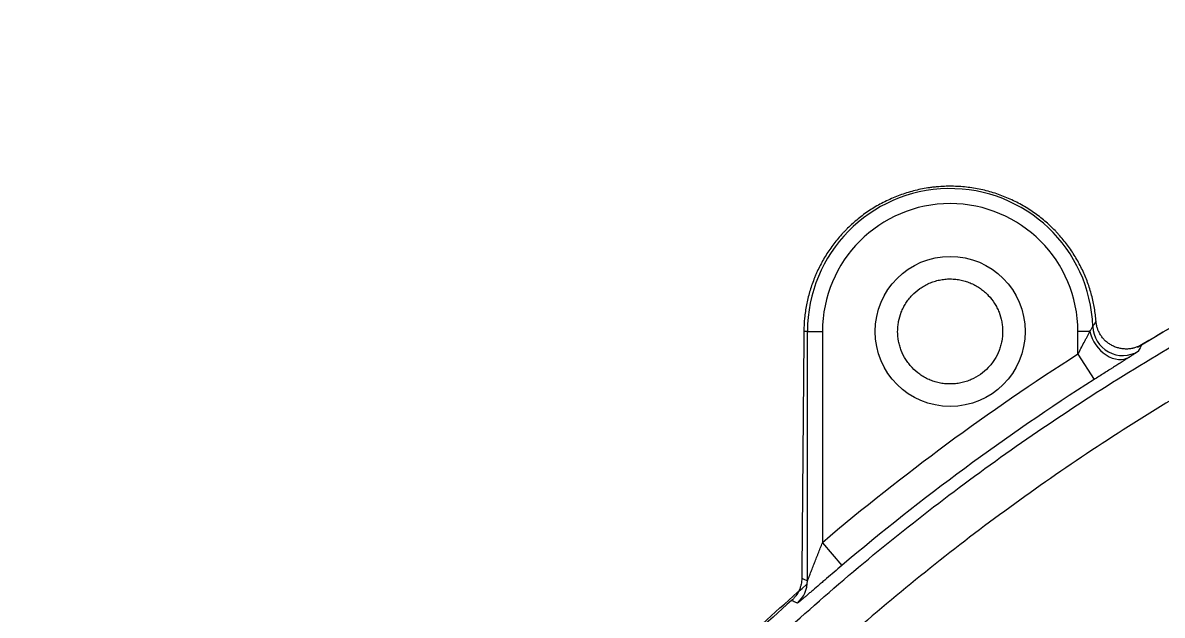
# Model space of a CAD drawing. Extents: x 86520 to 160660, y -2551 to 2752.
# Drawn here: x 89817.28 to 89855.26, y 2338.18 to 2357.92 of the extents above; entities that cross this region are included whole.
import ezdxf

# ---------------------------------------------------------------- set-up
doc = ezdxf.new("R2010")
doc.units = 0
doc.header["$LTSCALE"] = 10
doc.header["$MEASUREMENT"] = 0
doc.layers.add('1', color=7, linetype='CONTINUOUS')

msp = doc.modelspace()

# ---------------------------------------------------------------- linework, layer by layer
at = {"layer": '1', "color": 7, "linetype": 'CONTINUOUS'}
for p, q in [((89843.4361, 2347.6349), (89843.3176, 2347.6349)), ((89843.4361, 2339.3307), (89843.4361, 2347.6349)), ((89843.4361, 2347.6349), (89843.936, 2347.6349)), ((89843.936, 2347.6349), (89843.936, 2340.599)), ((89852.4534, 2346.8734), (89852.4534, 2347.6349)), ((89852.8533, 2347.6349), (89852.4534, 2347.6349)), ((89852.4534, 2346.8734), (89852.9906, 2346.0301)), ((89843.936, 2340.599), (89844.5821, 2339.8359))]:
    msp.add_line(p, q, dxfattribs=at)
msp.add_circle((89848.1947, 2347.6349), 2.5, dxfattribs=at)
for centre, radius, start, end in [((89848.1947, 2347.6349), 4.7586, 1.97416, 180), ((89848.1947, 2347.6349), 4.2587, 0, 180), ((89894.5135, 2280.8587), 78.2751, 122.502546, 130.251993), ((89894.5135, 2280.8587), 77.2752, 122.502546, 130.251993)]:
    msp.add_arc(centre, radius, start, end, dxfattribs=at)
for centre, major_axis, ratio, start_param, end_param in [((89853.9497, 2347.8333), (0.8795, -0.4758), 0.999405, 3.6721934, 5.7525846), ((89849.3852, 2175.9454), (0, -387.7003), 0.017455, 4.2536242, 4.2771377), ((89853.6532, 2347.6349), (0.5386, -0.8426), 0.74683, 4.2670221, 6.2569387), ((89842.4362, 2339.3307), (-0.4092, -0.9124), 0.999817, 1.1492751, 1.9923175)]:
    msp.add_ellipse(centre, major_axis=major_axis, ratio=ratio, start_param=start_param, end_param=end_param, dxfattribs=at)
for points, knots in [([(89888.0319, 2357.9168), (89886.5302, 2357.7917), (89885.0418, 2357.6239), (89882.0906, 2357.2057), (89880.6278, 2356.9554), (89877.7271, 2356.374), (89874.8514, 2355.7119), (89870.6114, 2354.4793), (89867.8335, 2353.4984), (89866.1125, 2352.8351), (89865.7691, 2352.7), (89865.0838, 2352.4246), (89864.7418, 2352.2844), (89863.7185, 2351.8562), (89863.0419, 2351.5617), (89861.0287, 2350.6513), (89859.7086, 2350.0086), (89857.1115, 2348.6525), (89855.8346, 2347.9392), (89854.5789, 2347.1907)], [0, 0, 0, 0, 0.125, 0.125, 0.25, 0.25, 0.375, 0.5, 0.625, 0.625, 0.65625, 0.65625, 0.6875, 0.6875, 0.75, 0.75, 0.875, 0.875, 1, 1, 1, 1]), ([(89817.2768, 2280.8587), (89817.2997, 2282.7368), (89817.3912, 2284.6024), (89817.707, 2288.3087), (89817.9313, 2290.1494), (89818.2393, 2292.092), (89818.2669, 2292.2633), (89818.295, 2292.4345), (89818.3139, 2292.5486), (89818.3234, 2292.6057), (89818.3713, 2292.8913), (89818.4898, 2293.5795), (89818.6192, 2294.276), (89818.8929, 2295.68), (89819.0956, 2296.6306), (89819.5454, 2298.56), (89819.7925, 2299.5388), (89820.2, 2301.0277), (89820.3419, 2301.5274), (89820.5273, 2302.1564), (89820.5648, 2302.2824), (89820.6405, 2302.5344), (89820.755, 2302.9124), (89820.8727, 2303.2906), (89821.272, 2304.5515), (89821.614, 2305.5612), (89822.3446, 2307.5806), (89822.7332, 2308.5903), (89823.5585, 2310.6083), (89823.9954, 2311.6165), (89824.919, 2313.6297), (89825.4059, 2314.6347), (89826.1752, 2316.1388), (89826.5696, 2316.8899), (89826.979, 2317.6395), (89827.1862, 2318.014), (89827.2557, 2318.1389), (89827.3954, 2318.3881), (89828.0268, 2319.5076), (89828.6846, 2320.6095), (89829.8954, 2322.5408), (89830.5215, 2323.4926), (89831.4916, 2324.8992), (89831.9844, 2325.5972), (89832.5728, 2326.4023), (89832.8279, 2326.7454), (89832.9986, 2326.9737), (89833.0842, 2327.0876), (89833.8581, 2328.1107), (89835.2744, 2329.899), (89837.5203, 2332.4897), (89839.0994, 2334.1549), (89840.1122, 2335.176), (89840.3161, 2335.3793), (89840.6239, 2335.6827), (89840.7268, 2335.7836), (89840.9332, 2335.9848), (89841.4502, 2336.486), (89841.9733, 2336.979), (89843.24, 2338.1463), (89844.9593, 2339.6609), (89847.6279, 2341.8085), (89850.3856, 2343.8327), (89853.2323, 2345.7336), (89856.1685, 2347.5105), (89858.1862, 2348.6117), (89859.3384, 2349.2071), (89859.4667, 2349.273), (89859.7234, 2349.4039), (89860.109, 2349.599), (89861.0115, 2350.0464), (89861.7899, 2350.416), (89863.3531, 2351.1369), (89865.4544, 2352.0495), (89868.6569, 2353.2738), (89871.9098, 2354.3539), (89875.2132, 2355.2897), (89877.4495, 2355.8164), (89878.5762, 2356.0551)], [0, 0, 0, 0, 0.0625, 0.0625, 0.125, 0.125, 0.1289062, 0.1308594, 0.1308594, 0.1328125, 0.1328125, 0.140625, 0.15625, 0.15625, 0.1875, 0.1875, 0.21875, 0.21875, 0.234375, 0.234375, 0.2382812, 0.2382812, 0.2421875, 0.25, 0.25, 0.28125, 0.28125, 0.3125, 0.3125, 0.34375, 0.34375, 0.375, 0.375, 0.390625, 0.3984375, 0.3984375, 0.4023438, 0.4023438, 0.40625, 0.4375, 0.4375, 0.46875, 0.46875, 0.484375, 0.4921875, 0.4960938, 0.4960938, 0.5, 0.5, 0.53125, 0.5625, 0.59375, 0.59375, 0.6015625, 0.6015625, 0.6054688, 0.6054688, 0.609375, 0.625, 0.625, 0.65625, 0.6875, 0.71875, 0.75, 0.78125, 0.8125, 0.8125, 0.8164063, 0.8164063, 0.8203125, 0.828125, 0.84375, 0.84375, 0.875, 0.90625, 0.9375, 0.96875, 1, 1, 1, 1]), ([(89878.4117, 2354.4685), (89877.316, 2354.2285), (89875.1412, 2353.7008), (89871.9287, 2352.7684), (89868.7655, 2351.696), (89865.6516, 2350.484), (89863.6086, 2349.5826), (89862.0888, 2348.8711), (89861.332, 2348.5065), (89860.5799, 2348.1285), (89860.2047, 2347.9372), (89860.0797, 2347.8731), (89859.8302, 2347.7442), (89858.7095, 2347.1612), (89856.6281, 2346.0109), (89853.7773, 2344.2658), (89851.013, 2342.4009), (89848.335, 2340.4168), (89845.7434, 2338.3132), (89844.0737, 2336.8307), (89842.8434, 2335.6884), (89842.437, 2335.3025), (89841.8329, 2334.7161), (89841.6325, 2334.5192), (89841.234, 2334.1237), (89840.2439, 2333.1297), (89838.5147, 2331.2942), (89837.0526, 2329.5971), (89835.9842, 2328.2997), (89835.457, 2327.6449), (89834.8544, 2326.8702), (89834.5561, 2326.4801), (89834.4078, 2326.2844), (89834.3338, 2326.1863), (89834.2969, 2326.1373), (89834.2784, 2326.1128), (89834.2692, 2326.1005), (89834.2652, 2326.0952), (89834.2626, 2326.0917), (89834.2613, 2326.09), (89834.26, 2326.0882)], [0, 0, 0, 0, 0.0625, 0.125, 0.1875, 0.25, 0.3125, 0.3125, 0.34375, 0.359375, 0.359375, 0.3671875, 0.3671875, 0.375, 0.4375, 0.5, 0.5625, 0.625, 0.6875, 0.75, 0.75, 0.78125, 0.78125, 0.796875, 0.796875, 0.8125, 0.875, 0.9375, 0.9375, 0.96875, 0.984375, 0.9921875, 0.9960937, 0.9980469, 0.9990234, 0.9995117, 0.9997559, 0.9998779, 0.9998779, 1, 1, 1, 1]), ([(89853.058, 2347.9648), (89853.0466, 2348.114), (89853.0104, 2348.4093), (89852.9166, 2348.8434), (89852.8277, 2349.1269), (89852.7253, 2349.4074), (89852.6674, 2349.5462), (89852.5374, 2349.8206), (89852.3951, 2350.0879), (89852.2283, 2350.3414), (89852.049, 2350.5878), (89851.9531, 2350.7075), (89851.825, 2350.8525), (89851.799, 2350.8812), (89851.7461, 2350.9383), (89851.7193, 2350.9666), (89851.6377, 2351.0505), (89851.582, 2351.1051), (89851.4112, 2351.2648), (89851.2922, 2351.3658), (89851.0438, 2351.5568), (89850.9143, 2351.6468), (89850.712, 2351.7733), (89850.6432, 2351.814), (89850.5028, 2351.8924), (89850.4317, 2351.9298), (89850.216, 2352.0367), (89850.0689, 2352.1007), (89849.768, 2352.2144), (89849.6143, 2352.264), (89849.3784, 2352.3272), (89849.2989, 2352.3464), (89849.1382, 2352.3809), (89849.0576, 2352.396), (89848.8157, 2352.4354), (89848.4919, 2352.4714), (89848.1659, 2352.475), (89847.9205, 2352.4653), (89847.8385, 2352.46), (89847.7154, 2352.4489), (89847.6743, 2352.4446), (89847.5926, 2352.4352), (89847.5519, 2352.4299), (89847.3495, 2352.4013), (89847.1901, 2352.3705), (89846.8766, 2352.2936), (89846.7224, 2352.2476), (89846.4191, 2352.1405), (89846.2699, 2352.0794), (89845.9769, 2351.9419), (89845.8359, 2351.8669), (89845.5642, 2351.7053), (89845.4335, 2351.6186), (89845.1821, 2351.4339), (89845.0613, 2351.336), (89844.8875, 2351.1807), (89844.8024, 2351.101), (89844.7201, 2351.0181), (89844.6659, 2350.9622), (89844.639, 2350.9338), (89844.5072, 2350.7912), (89844.4086, 2350.6735), (89844.224, 2350.4314), (89844.138, 2350.307), (89843.9785, 2350.0517), (89843.9049, 2349.9208), (89843.8037, 2349.7195), (89843.7554, 2349.6177), (89843.7105, 2349.514), (89843.6814, 2349.4444), (89843.6672, 2349.4094), (89843.5984, 2349.2339), (89843.5504, 2349.0923), (89843.4679, 2348.8068), (89843.3989, 2348.5191), (89843.3562, 2348.227), (89843.3268, 2347.9326), (89843.3188, 2347.7844), (89843.3176, 2347.6349)], [0, 0, 0, 0, 0.03125, 0.0625, 0.09375, 0.09375, 0.125, 0.125, 0.15625, 0.1875, 0.1875, 0.21875, 0.21875, 0.2265625, 0.2265625, 0.234375, 0.234375, 0.25, 0.25, 0.28125, 0.28125, 0.3125, 0.3125, 0.328125, 0.328125, 0.34375, 0.34375, 0.375, 0.375, 0.40625, 0.40625, 0.421875, 0.421875, 0.4375, 0.4375, 0.46875, 0.5, 0.5, 0.515625, 0.515625, 0.5234375, 0.5234375, 0.53125, 0.53125, 0.5625, 0.5625, 0.59375, 0.59375, 0.625, 0.625, 0.65625, 0.65625, 0.6875, 0.6875, 0.71875, 0.71875, 0.734375, 0.7421875, 0.7421875, 0.75, 0.75, 0.78125, 0.78125, 0.8125, 0.8125, 0.84375, 0.84375, 0.859375, 0.8671875, 0.8671875, 0.875, 0.875, 0.90625, 0.90625, 0.9375, 0.96875, 0.96875, 1, 1, 1, 1]), ([(89848.1947, 2345.8849), (89848.2559, 2345.8849), (89848.3165, 2345.8881), (89848.4366, 2345.9007), (89848.5554, 2345.9194), (89848.6719, 2345.9502), (89848.7872, 2345.9872), (89848.8432, 2346.0084), (89849.0062, 2346.08), (89849.1086, 2346.1379), (89849.3009, 2346.2738), (89849.3877, 2346.3496), (89849.5052, 2346.4738), (89849.5423, 2346.517), (89849.5946, 2346.5844), (89849.6115, 2346.6073), (89849.6439, 2346.6535), (89849.6594, 2346.6769), (89849.7341, 2346.7952), (89849.7839, 2346.894), (89849.8343, 2347.0225), (89849.8437, 2347.0485), (89849.8614, 2347.1009), (89849.8697, 2347.1272), (89849.8923, 2347.2064), (89849.9048, 2347.2595), (89849.9348, 2347.4197), (89849.9448, 2347.5277), (89849.9447, 2347.6641), (89849.944, 2347.6915), (89849.9414, 2347.746), (89849.9394, 2347.7732), (89849.9317, 2347.8544), (89849.9241, 2347.908), (89849.8938, 2348.0677), (89849.8638, 2348.1724), (89849.8133, 2348.3009), (89849.8025, 2348.3265), (89849.7797, 2348.3772), (89849.7678, 2348.4022), (89849.7302, 2348.4762), (89849.7029, 2348.5243), (89849.6139, 2348.6649), (89849.5454, 2348.7535), (89849.4471, 2348.8575), (89849.4268, 2348.878), (89849.3852, 2348.9179), (89849.3639, 2348.9373), (89849.2988, 2348.9939), (89849.2082, 2349.0651), (89849.1102, 2349.1275), (89849.0084, 2349.1854), (89848.9555, 2349.212), (89848.8457, 2349.2605), (89848.7898, 2349.2817), (89848.6762, 2349.3185), (89848.6185, 2349.3339), (89848.5012, 2349.3589), (89848.4416, 2349.3685), (89848.3509, 2349.3782), (89848.3203, 2349.3807), (89848.2593, 2349.384), (89848.2289, 2349.3849), (89848.138, 2349.3851), (89848.0174, 2349.3791), (89847.8979, 2349.3607), (89847.8088, 2349.3421), (89847.7791, 2349.3351), (89847.7205, 2349.3198), (89847.6916, 2349.3113), (89847.6059, 2349.284), (89847.4944, 2349.242), (89847.3883, 2349.1892), (89847.3107, 2349.1455), (89847.2852, 2349.1303), (89847.2354, 2349.0989), (89847.211, 2349.0826), (89847.0919, 2348.9987), (89847.0049, 2348.9233), (89846.906, 2348.8193), (89846.8868, 2348.798), (89846.8496, 2348.7547), (89846.8316, 2348.7328), (89846.7795, 2348.666), (89846.715, 2348.5743), (89846.6599, 2348.4776), (89846.6222, 2348.4033), (89846.6101, 2348.3782), (89846.5873, 2348.3274), (89846.5765, 2348.3019), (89846.5259, 2348.1734), (89846.4958, 2348.0685), (89846.4653, 2347.9082), (89846.4576, 2347.8542), (89846.4499, 2347.7726), (89846.448, 2347.7452), (89846.4454, 2347.6906), (89846.4447, 2347.6634), (89846.4446, 2347.5275), (89846.4546, 2347.4197), (89846.4846, 2347.2593), (89846.4972, 2347.206), (89846.5199, 2347.1265), (89846.5282, 2347.1001), (89846.5459, 2347.0478), (89846.5554, 2347.0219), (89846.6056, 2346.8938), (89846.6552, 2346.7953), (89846.7445, 2346.6539), (89846.7767, 2346.6078), (89846.829, 2346.5403), (89846.8471, 2346.5181), (89846.8843, 2346.4747), (89846.9033, 2346.4535), (89847.0013, 2346.3499), (89847.0876, 2346.2746), (89847.2299, 2346.1738), (89847.2794, 2346.1422), (89847.3831, 2346.0834), (89847.4893, 2346.0301), (89847.6003, 2345.9879), (89847.7138, 2345.9513), (89847.7717, 2345.9357), (89847.8606, 2345.9169), (89847.8907, 2345.9113), (89847.951, 2345.9017), (89848.0115, 2345.8938), (89848.0876, 2345.8878), (89848.1334, 2345.8859), (89848.164, 2345.8851), (89848.1794, 2345.8849), (89848.1947, 2345.8849)], [0, 0, 0, 0, 0.015625, 0.015625, 0.03125, 0.046875, 0.046875, 0.0625, 0.0625, 0.09375, 0.09375, 0.125, 0.125, 0.140625, 0.140625, 0.1484375, 0.1484375, 0.15625, 0.15625, 0.1875, 0.1875, 0.1953125, 0.1953125, 0.203125, 0.203125, 0.21875, 0.21875, 0.25, 0.25, 0.2578125, 0.2578125, 0.265625, 0.265625, 0.28125, 0.28125, 0.3125, 0.3125, 0.3203125, 0.3203125, 0.328125, 0.328125, 0.34375, 0.34375, 0.375, 0.375, 0.3828125, 0.3828125, 0.390625, 0.390625, 0.40625, 0.421875, 0.421875, 0.4375, 0.4375, 0.453125, 0.453125, 0.46875, 0.46875, 0.484375, 0.484375, 0.4921875, 0.4921875, 0.5, 0.5, 0.515625, 0.53125, 0.53125, 0.5390625, 0.5390625, 0.546875, 0.546875, 0.5625, 0.578125, 0.578125, 0.5859375, 0.5859375, 0.59375, 0.59375, 0.625, 0.625, 0.6328125, 0.6328125, 0.640625, 0.640625, 0.65625, 0.671875, 0.671875, 0.6796875, 0.6796875, 0.6875, 0.6875, 0.71875, 0.71875, 0.734375, 0.734375, 0.7421875, 0.7421875, 0.75, 0.75, 0.78125, 0.78125, 0.796875, 0.796875, 0.8046875, 0.8046875, 0.8125, 0.8125, 0.84375, 0.84375, 0.859375, 0.859375, 0.8671875, 0.8671875, 0.875, 0.875, 0.90625, 0.90625, 0.921875, 0.921875, 0.9375, 0.953125, 0.953125, 0.96875, 0.96875, 0.9765625, 0.9765625, 0.984375, 0.9921875, 0.9960937, 0.9960937, 1, 1, 1, 1]), ([(89852.8533, 2347.6349), (89852.8662, 2347.656), (89852.8784, 2347.6759), (89852.8953, 2347.7036), (89852.9007, 2347.7124), (89852.9109, 2347.7292), (89852.9158, 2347.7372), (89852.9247, 2347.7521), (89852.9288, 2347.7589), (89852.936, 2347.7712), (89852.9391, 2347.7766), (89852.9443, 2347.7858), (89852.9464, 2347.7897), (89852.9494, 2347.7957), (89852.9503, 2347.7978), (89852.9505, 2347.7989)], [0, 0, 0, 0, 0.25, 0.25, 0.375, 0.375, 0.5, 0.5, 0.625, 0.625, 0.75, 0.75, 0.875, 0.875, 1, 1, 1, 1]), ([(89854.5789, 2347.1907), (89854.5415, 2347.1685), (89854.5026, 2347.1487), (89854.422, 2347.1142), (89854.3804, 2347.0994), (89854.3264, 2347.0843), (89854.3155, 2347.0815), (89854.2935, 2347.0761), (89854.2824, 2347.0736), (89854.2492, 2347.0667), (89854.227, 2347.0628), (89854.1601, 2347.0535), (89854.1152, 2347.0502), (89854.0474, 2347.0498), (89854.0248, 2347.0505), (89853.9906, 2347.0526), (89853.9792, 2347.0534), (89853.9565, 2347.0556), (89853.9001, 2347.0619), (89853.8452, 2347.0728), (89853.7806, 2347.0899), (89853.7594, 2347.0963), (89853.7172, 2347.1105), (89853.6964, 2347.1183), (89853.6348, 2347.1436), (89853.5957, 2347.1628), (89853.5209, 2347.2055), (89853.4853, 2347.229), (89853.4344, 2347.2673), (89853.4178, 2347.2806), (89853.3858, 2347.3079), (89853.3704, 2347.322), (89853.3259, 2347.3652), (89853.2984, 2347.3954), (89853.2603, 2347.4427), (89853.2481, 2347.4588), (89853.2247, 2347.4917), (89853.2135, 2347.5085), (89853.1818, 2347.5595), (89853.163, 2347.5943), (89853.1299, 2347.6652), (89853.1156, 2347.7013), (89853.0975, 2347.7565), (89853.092, 2347.7751), (89853.0821, 2347.8126), (89853.0777, 2347.8315), (89853.0663, 2347.8883), (89853.061, 2347.9264), (89853.058, 2347.9648)], [0, 0, 0, 0, 0.0625, 0.0625, 0.125, 0.125, 0.140625, 0.140625, 0.15625, 0.15625, 0.1875, 0.1875, 0.25, 0.25, 0.28125, 0.28125, 0.296875, 0.296875, 0.3125, 0.375, 0.375, 0.40625, 0.40625, 0.4375, 0.4375, 0.5, 0.5, 0.5625, 0.5625, 0.59375, 0.59375, 0.625, 0.625, 0.6875, 0.6875, 0.71875, 0.71875, 0.75, 0.75, 0.8125, 0.8125, 0.875, 0.875, 0.90625, 0.90625, 0.9375, 0.9375, 1, 1, 1, 1]), ([(89852.4534, 2346.8734), (89852.488, 2346.9395), (89852.5225, 2347.0053), (89852.5912, 2347.1362), (89852.6254, 2347.2013), (89852.6765, 2347.2983), (89852.6934, 2347.3304), (89852.7267, 2347.3938), (89852.7432, 2347.4251), (89852.7757, 2347.4869), (89852.7917, 2347.5173), (89852.8231, 2347.5772), (89852.8386, 2347.6066), (89852.8533, 2347.6349)], [0, 0, 0, 0, 0.25, 0.25, 0.5, 0.5, 0.625, 0.625, 0.75, 0.75, 0.875, 0.875, 1, 1, 1, 1]), ([(89854.4677, 2346.9781), (89854.4664, 2346.9757), (89854.4588, 2346.9694), (89854.4386, 2346.9548), (89854.4304, 2346.949), (89854.4158, 2346.939), (89854.4105, 2346.9354), (89854.3993, 2346.9278), (89854.3933, 2346.9238), (89854.3616, 2346.9026), (89854.331, 2346.8826), (89854.2603, 2346.8367), (89854.2201, 2346.8109), (89854.1751, 2346.7821)], [0, 0, 0, 0, 0.25, 0.25, 0.375, 0.375, 0.4375, 0.4375, 0.5, 0.5, 0.75, 0.75, 1, 1, 1, 1]), ([(89854.1751, 2346.7821), (89854.1566, 2346.7703), (89854.1375, 2346.7581), (89854.098, 2346.7329), (89854.0776, 2346.7199), (89854.0153, 2346.6803), (89853.9719, 2346.6528), (89853.8818, 2346.5956), (89853.835, 2346.566), (89853.7383, 2346.5047), (89853.6884, 2346.4731), (89853.6239, 2346.4323), (89853.6109, 2346.4241), (89853.5849, 2346.4076), (89853.5457, 2346.3827), (89853.5062, 2346.3577), (89853.4269, 2346.3074), (89853.3735, 2346.2736), (89853.2658, 2346.2052), (89853.1571, 2346.1361), (89853.0464, 2346.0657), (89852.9906, 2346.0301)], [0, 0, 0, 0, 0.0625, 0.0625, 0.125, 0.125, 0.25, 0.25, 0.375, 0.375, 0.5, 0.5, 0.53125, 0.53125, 0.5625, 0.625, 0.625, 0.75, 0.75, 0.875, 1, 1, 1, 1]), ([(89843.4361, 2339.3307), (89843.4364, 2339.3303), (89843.4374, 2339.3321), (89843.4401, 2339.3375), (89843.4412, 2339.3398), (89843.4436, 2339.3453), (89843.4449, 2339.3484), (89843.4479, 2339.3553), (89843.4495, 2339.3591), (89843.4529, 2339.3673), (89843.4547, 2339.3716), (89843.4604, 2339.3853), (89843.4644, 2339.3952), (89843.473, 2339.4165), (89843.4775, 2339.4278), (89843.4868, 2339.4512), (89843.4916, 2339.4633), (89843.5064, 2339.5006), (89843.5165, 2339.5264), (89843.5373, 2339.5792), (89843.5478, 2339.6062), (89843.5693, 2339.6612), (89843.5802, 2339.6891), (89843.6133, 2339.774), (89843.6357, 2339.8314), (89843.6808, 2339.9472), (89843.7036, 2340.0057), (89843.7381, 2340.094), (89843.7496, 2340.1236), (89843.7727, 2340.1828), (89843.7843, 2340.2124), (89843.8191, 2340.3013), (89843.8424, 2340.3607), (89843.8891, 2340.4797), (89843.9125, 2340.5393), (89843.936, 2340.599)], [0, 0, 0, 0, 0.03125, 0.03125, 0.046875, 0.046875, 0.0625, 0.0625, 0.078125, 0.078125, 0.09375, 0.09375, 0.125, 0.125, 0.15625, 0.15625, 0.1875, 0.1875, 0.25, 0.25, 0.3125, 0.3125, 0.375, 0.375, 0.5, 0.5, 0.625, 0.625, 0.6875, 0.6875, 0.75, 0.75, 0.875, 0.875, 1, 1, 1, 1]), ([(89844.5821, 2339.8359), (89844.4961, 2339.7631), (89844.411, 2339.691), (89844.2428, 2339.548), (89844.1596, 2339.4771), (89844.0363, 2339.3719), (89843.9953, 2339.337), (89843.9151, 2339.2684), (89843.8757, 2339.2347), (89843.7597, 2339.1356), (89843.6853, 2339.072), (89843.5965, 2338.9961), (89843.579, 2338.9811), (89843.5444, 2338.9515), (89843.5274, 2338.9369), (89843.4775, 2338.8944), (89843.4457, 2338.8673), (89843.3852, 2338.8157), (89843.3564, 2338.7913), (89843.3158, 2338.757), (89843.3027, 2338.7459), (89843.2774, 2338.7245), (89843.2652, 2338.7143), (89843.2305, 2338.6852), (89843.2098, 2338.6679), (89843.1731, 2338.6378), (89843.1573, 2338.6249), (89843.1408, 2338.6118), (89843.1377, 2338.6094), (89843.1318, 2338.6048), (89843.1236, 2338.5985), (89843.1171, 2338.5936), (89843.1064, 2338.586), (89843.1022, 2338.5836), (89843.1012, 2338.5841)], [0, 0, 0, 0, 0.125, 0.125, 0.25, 0.25, 0.3125, 0.3125, 0.375, 0.375, 0.5, 0.5, 0.53125, 0.53125, 0.5625, 0.5625, 0.625, 0.625, 0.6875, 0.6875, 0.71875, 0.71875, 0.75, 0.75, 0.8125, 0.8125, 0.875, 0.875, 0.890625, 0.890625, 0.90625, 0.9375, 0.9375, 1, 1, 1, 1]), ([(89843.2488, 2339.4146), (89843.2481, 2339.346), (89843.2403, 2339.2784), (89843.2184, 2339.1785), (89843.2093, 2339.1454), (89843.1931, 2339.0963), (89843.1872, 2339.08), (89843.1746, 2339.0475), (89843.1678, 2339.0313), (89843.1318, 2338.9515), (89843.0965, 2338.8909), (89843.0334, 2338.8047), (89843.0106, 2338.7769), (89842.9737, 2338.7364), (89842.9609, 2338.7231), (89842.9345, 2338.6972), (89842.921, 2338.6846), (89842.907, 2338.6722)], [0, 0, 0, 0, 0.25, 0.25, 0.375, 0.375, 0.4375, 0.4375, 0.5, 0.5, 0.75, 0.75, 0.875, 0.875, 0.9375, 0.9375, 1, 1, 1, 1]), ([(89826.5028, 2318.4984), (89827.0584, 2319.4866), (89827.6342, 2320.4595), (89828.8251, 2322.376), (89829.4402, 2323.3195), (89830.7092, 2325.1777), (89831.363, 2326.0925), (89832.7093, 2327.8934), (89833.4018, 2328.7797), (89835.5391, 2331.3948), (89837.0439, 2333.0801), (89839.0276, 2335.1132), (89839.6305, 2335.7176), (89840.3474, 2336.4131), (89840.6576, 2336.7091), (89840.8651, 2336.9059), (89840.9692, 2337.0041), (89841.8355, 2337.8171), (89842.6125, 2338.5173), (89843.4045, 2339.2026)], [0, 0, 0, 0, 0.1263763, 0.1263763, 0.2527526, 0.2527526, 0.379129, 0.379129, 0.5055053, 0.5055053, 0.7582579, 0.7582579, 0.8214461, 0.8530402, 0.8688372, 0.8688372, 0.8846342, 0.8846342, 1, 1, 1, 1]), ([(89842.907, 2338.6722), (89842.081, 2337.9428), (89841.2744, 2337.1993), (89839.699, 2335.6846), (89838.1612, 2334.1423), (89835.965, 2331.7471), (89833.8776, 2329.2707), (89831.8977, 2326.7131), (89830.0249, 2324.0741), (89828.2594, 2321.3528), (89827.1545, 2319.4829), (89826.6203, 2318.5337)], [0, 0, 0, 0, 0.125, 0.125, 0.25, 0.375, 0.5, 0.625, 0.75, 0.875, 1, 1, 1, 1]), ([(89843.1012, 2338.5841), (89843.0896, 2338.5893), (89843.0781, 2338.5946), (89843.0201, 2338.6209), (89842.9738, 2338.6419), (89842.9206, 2338.666), (89842.9138, 2338.6691), (89842.907, 2338.6722)], [0, 0, 0, 0, 0.1789036, 0.1789036, 0.894518, 0.894518, 1, 1, 1, 1])]:
    msp.add_open_spline(points, degree=3, knots=knots, dxfattribs=at)
for points in [[(89854.4424, 2347.1136), (89858.984, 2349.8334), (89863.8341, 2352.1098), (89868.9384, 2353.8799)], [(89852.9505, 2347.7989), (89852.9872, 2347.8546), (89853.023, 2347.9099), (89853.058, 2347.9648)], [(89854.5789, 2347.1907), (89854.543, 2347.1206), (89854.506, 2347.0498), (89854.4677, 2346.9781)], [(89843.2488, 2339.4146), (89843.3112, 2339.3867), (89843.3737, 2339.3587), (89843.4361, 2339.3307)]]:
    msp.add_open_spline(points, degree=3, dxfattribs=at)

doc.saveas('drawing.dxf')
